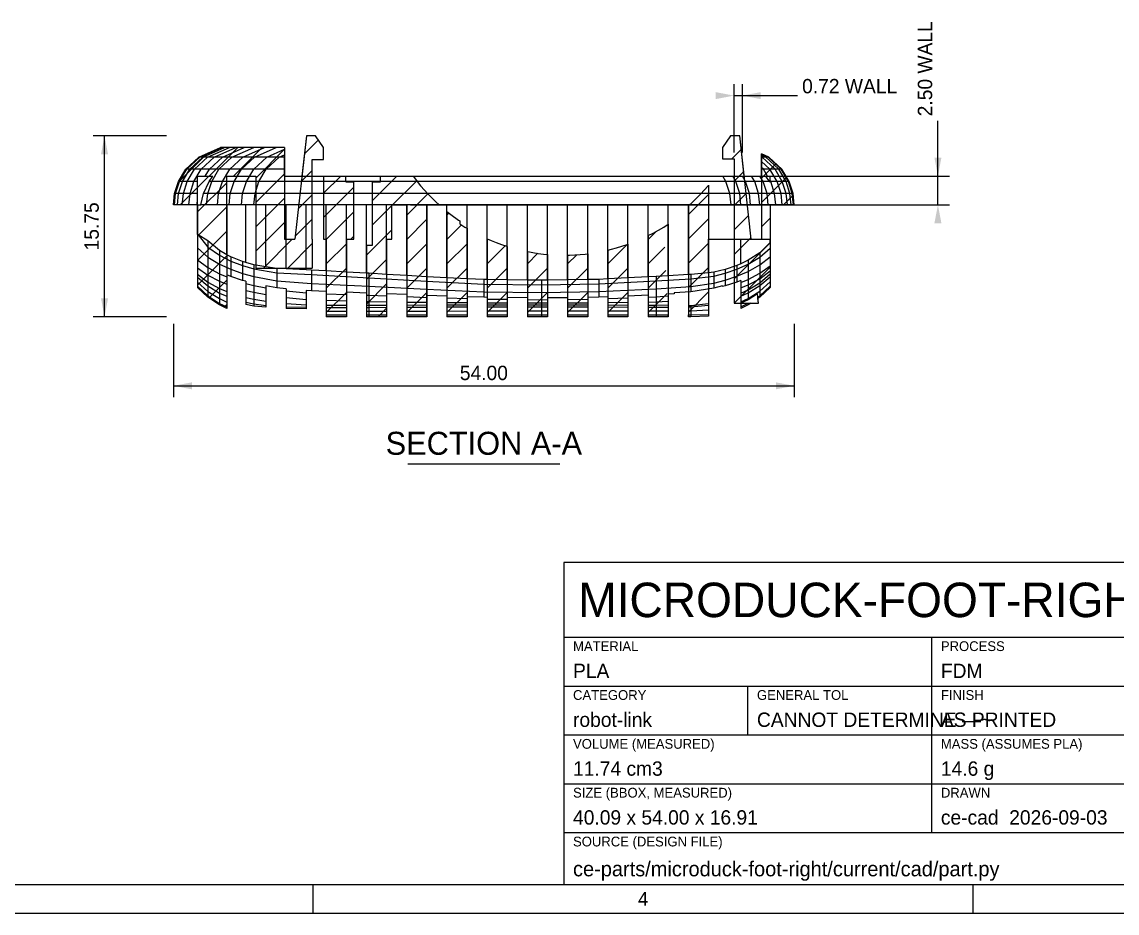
# Model space of a CAD drawing. Header units: millimetres. Extents: x 5 to 601, y 5 to 415.
# Drawn here: x 303.7 to 494.3, y 5 to 160.1 of the extents above; entities that cross this region are included whole.
import ezdxf
from ezdxf.enums import TextEntityAlignment as Align

# ---------------------------------------------------------------- set-up
doc = ezdxf.new("R2010")
doc.units = ezdxf.units.MM
for name, color, linetype in [('DIM', 3, 'CONTINUOUS'), ('FRAME', 7, 'CONTINUOUS'), ('HATCH', 5, 'CONTINUOUS'), ('SECTION', 7, 'CONTINUOUS'), ('TEXT', 3, 'CONTINUOUS'), ('TITLE', 7, 'CONTINUOUS'), ('VISIBLE', 7, 'CONTINUOUS')]:
    doc.layers.add(name, color=color, linetype=linetype)

msp = doc.modelspace()

# ---------------------------------------------------------------- linework, layer by layer
at = {"layer": 'DIM'}
for p, q in [((427.611, 137.380878), (427.611, 149.2495)), ((429.057752, 137.380878), (429.057752, 149.2495)), ((427.611, 147.2495), (429.057752, 147.2495)), ((429.057752, 147.2495), (438.657752, 147.2495)), ((463.085, 133.2495), (463.085, 142.8495)), ((328.885, 140.2495), (316.085, 140.2495)), ((318.085, 108.7505), (318.085, 140.2495)), ((371.335001, 133.2495), (465.085, 133.2495)), ((463.085, 128.2495), (463.085, 133.2495)), ((371.335001, 128.2495), (465.085, 128.2495)), ((328.885, 108.7505), (316.085, 108.7505)), ((330.085, 107.5505), (330.085, 94.7505)), ((438.085, 107.5505), (438.085, 94.7505)), ((330.085, 96.7505), (438.085, 96.7505))]:
    msp.add_line(p, q, dxfattribs=at)
for points in [[(427.611, 147.2495), (424.411, 147.8575), (424.411, 146.6415)], [(429.057752, 147.2495), (432.257752, 146.6415), (432.257752, 147.8575)], [(318.085, 140.2495), (317.477, 137.0495), (318.693, 137.0495)], [(463.085, 133.2495), (463.693, 136.4495), (462.477, 136.4495)], [(463.085, 128.2495), (462.477, 125.0495), (463.693, 125.0495)], [(318.085, 108.7505), (318.693, 111.9505), (317.477, 111.9505)], [(330.085, 96.7505), (333.285, 96.1425), (333.285, 97.3585)], [(438.085, 96.7505), (434.885, 97.3585), (434.885, 96.1425)]]:
    msp.add_solid(points, dxfattribs=at)
at = {"layer": 'FRAME'}
for p, q in [((584, 66), (398, 66)), ((398, 66), (398, 10)), ((10, 10), (584, 10)), ((398, 10), (584, 10))]:
    msp.add_line(p, q, dxfattribs=at)
at = {"layer": 'HATCH'}
for p, q in [((352.857079, 137.108785), (355.2898, 139.541506)), ((426.97079, 140.200419), (427.019872, 140.2495)), ((330.887048, 132.109317), (335.990568, 137.212837)), ((331.269872, 128.2495), (341.269872, 138.2495)), ((340.512512, 133.2495), (345.512512, 138.2495)), ((344.411, 132.905347), (349.411, 137.905347)), ((427.246512, 136.2335), (428.871113, 137.8581)), ((356.124434, 136.1335), (356.211, 136.220066)), ((432.411, 132.912706), (434.900494, 135.4022)), ((344.411, 128.662706), (349.411, 133.662706)), ((352.328538, 132.337603), (354.211, 134.220066)), ((427.611, 132.355347), (429.295954, 134.040301)), ((334.285, 127.021988), (339.285, 132.021988)), ((356.211, 130.261561), (359.198939, 133.2495)), ((364.689, 128.981986), (368.956514, 133.2495)), ((368.199154, 128.2495), (372.395463, 132.445809)), ((432.411, 128.670066), (436.783101, 133.042166)), ((351.799997, 127.566422), (354.211, 129.977425)), ((356.211, 126.01892), (361.489, 131.29692)), ((370.661, 126.468705), (374.343097, 130.150802)), ((419.661, 126.564906), (423.161, 130.064906)), ((427.611, 128.112706), (429.720795, 130.222501)), ((436.233075, 128.2495), (437.91541, 129.931835)), ((334.285, 122.779347), (339.383, 127.877347)), ((344.411, 124.420066), (349.411, 129.420066)), ((364.689, 124.739346), (368.089, 128.139346)), ((356.661, 122.22628), (361.489, 127.05428)), ((377.661, 126.468705), (378.007021, 126.814726)), ((419.661, 122.322265), (423.161, 125.822265)), ((427.611, 123.870066), (430.145636, 126.404701)), ((432.411, 124.427425), (433.885, 125.901425)), ((344.411, 120.177425), (349.411, 125.177425)), ((351.271456, 122.79524), (354.211, 125.734784)), ((363.661, 119.468705), (368.089, 123.896705)), ((370.661, 122.226064), (374.161, 125.726064)), ((374.161, 125.726064), (374.161, 125.726065)), ((377.661, 122.226064), (380.19637, 124.761435)), ((334.285, 118.536706), (339.383, 123.634706)), ((345.725716, 117.2495), (350.725716, 122.2495)), ((360.926861, 122.2495), (361.489, 122.811639)), ((384.661, 122.224026), (384.744742, 122.307768)), ((412.661, 122.223066), (414.047676, 123.609742)), ((427.611, 119.627425), (430.570477, 122.586902)), ((349.968356, 117.2495), (354.211, 121.492144)), ((356.661, 117.983639), (360.161, 121.483639)), ((370.661, 117.983424), (374.161, 121.483424)), ((374.161, 121.483424), (374.161, 121.483424)), ((377.661, 117.983424), (381.161, 121.483424)), ((384.661, 117.981386), (387.81041, 121.130795)), ((405.661, 117.980916), (409.039321, 121.359237)), ((412.661, 117.980425), (415.551477, 120.870901)), ((419.661, 118.079625), (423.161, 121.579625)), ((427.611, 115.384784), (433.885, 121.658784)), ((334.285, 114.294066), (339.383, 119.392066)), ((363.661, 115.226064), (367.161, 118.726064)), ((391.661, 117.978746), (393.491594, 119.80934)), ((398.661, 117.980846), (400.241108, 119.560955)), ((354.210997, 117.2495), (354.211, 117.249503)), ((356.661, 113.740998), (360.161, 117.240998)), ((370.661, 113.740783), (374.161, 117.240783)), ((374.161, 117.240783), (374.161001, 117.240784)), ((377.661, 113.740783), (381.161, 117.240783)), ((384.661, 113.738745), (388.161, 117.238745)), ((391.661, 113.736106), (395.161, 117.236106)), ((395.161, 117.236106), (395.161, 117.236106)), ((398.661, 113.738206), (402.161, 117.238206)), ((405.661, 113.738275), (409.161, 117.238275)), ((412.661, 113.737784), (415.754651, 116.831435)), ((419.661, 113.836984), (423.161, 117.336984)), ((427.611, 111.142144), (433.885, 117.416144)), ((336.271064, 112.037489), (339.383, 115.149425)), ((363.661, 110.983424), (367.161, 114.483424)), ((356.661, 109.498358), (360.161, 112.998358)), ((370.661, 109.498142), (374.161, 112.998142)), ((374.161, 112.998142), (374.161001, 112.998143)), ((377.661, 109.498142), (381.161, 112.998142)), ((384.661, 109.496104), (388.161, 112.996104)), ((391.661, 109.493465), (395.161, 112.993465)), ((395.161, 112.993465), (395.161001, 112.993466)), ((398.661, 109.495565), (402.161, 112.995565)), ((405.661, 109.495635), (409.161, 112.995635)), ((412.661, 109.495144), (415.957825, 112.791969)), ((419.661, 109.594343), (423.161, 113.094343)), ((338.913893, 110.437677), (339.383, 110.906784)), ((431.844997, 111.1335), (431.845, 111.133503)), ((360.160998, 108.755715), (360.161, 108.755717)), ((365.676558, 108.756341), (367.161, 110.240783)), ((374.160998, 108.7555), (374.161, 108.755502)), ((374.161, 108.755502), (374.161001, 108.755503)), ((381.160998, 108.7555), (381.161, 108.755502)), ((388.160998, 108.753462), (388.161, 108.753464)), ((395.160998, 108.750823), (395.161, 108.750824)), ((395.161, 108.750824), (395.161001, 108.750826)), ((402.160998, 108.752923), (402.161, 108.752924)), ((409.160998, 108.752992), (409.161, 108.752994)), ((416.160997, 108.7525), (416.161, 108.752503)), ((423.160998, 108.851701), (423.161, 108.851703))]:
    msp.add_line(p, q, dxfattribs=at)
at = {"layer": 'SECTION'}
for p, q in [((353.205, 140.2495), (351.211, 122.2495)), ((354.785, 140.2495), (353.205, 140.2495)), ((356.211, 138.2495), (354.785, 140.2495)), ((427.005, 140.2495), (425.611, 138.2495)), ((428.605, 140.2495), (427.005, 140.2495)), ((430.608022, 122.2495), (428.605, 140.2495)), ((334.487, 136.5335), (338.285, 138.2495)), ((344.411, 138.2495), (338.285, 138.2495)), ((349.411, 138.2495), (344.411, 138.2495)), ((349.411, 138.2495), (349.411, 133.2495)), ((356.211, 136.1335), (356.211, 138.2495)), ((425.611, 138.2495), (425.611, 136.2335)), ((332.227, 134.4335), (334.487, 136.5335)), ((354.211, 136.1335), (356.211, 136.1335)), ((354.211, 122.2495), (354.211, 136.1335)), ((425.611, 136.2335), (427.611, 136.2335)), ((427.611, 136.2335), (427.611, 111.1335)), ((433.683, 136.5335), (432.410998, 137.108212)), ((432.411, 137.108211), (432.411, 136.9335)), ((432.411, 136.9335), (432.411, 133.2495)), ((435.943, 134.4335), (433.683, 136.5335)), ((330.959, 132.3335), (332.227, 134.4335)), ((437.211, 132.3335), (435.943, 134.4335)), ((330.285, 130.2335), (330.959, 132.3335)), ((339.285, 133.2495), (344.411, 133.2495)), ((339.285, 133.2495), (339.285, 128.2495)), ((344.411, 133.2495), (344.411, 122.2495)), ((349.411, 133.2495), (349.411, 128.2495)), ((356.211, 133.2495), (356.211, 128.2495)), ((356.211, 133.2495), (356.661, 133.2495)), ((356.661, 133.2495), (358.089, 133.2495)), ((358.089, 133.2495), (360.089, 133.2495)), ((360.089, 132.2495), (360.089, 133.2495)), ((360.089, 132.2495), (361.489, 132.2495)), ((361.489, 122.2495), (361.489, 132.2495)), ((364.689, 121.2495), (364.689, 132.2495)), ((364.689, 132.2495), (366.089, 132.2495)), ((366.089, 132.2495), (366.089, 133.2495)), ((366.089, 133.2495), (367.161, 133.2495)), ((367.161, 133.2495), (368.089, 133.2495)), ((368.089, 133.2495), (370.661, 133.2495)), ((370.661, 133.2495), (371.766689, 133.2495)), ((371.766689, 133.2495), (373.081, 131.569565)), ((373.081, 131.569565), (374.397, 130.090209)), ((421.773, 130.090209), (423.089, 131.569565)), ((423.089, 131.569565), (423.161, 131.661595)), ((423.161, 131.661595), (423.161, 128.2495)), ((432.411, 133.2495), (432.411, 128.2495)), ((437.885, 130.2335), (437.211, 132.3335)), ((330.085, 128.2495), (330.285, 130.2335)), ((374.397, 130.090209), (375.713, 128.775612)), ((420.457, 128.775612), (421.773, 130.090209)), ((438.085, 128.2495), (437.885, 130.2335)), ((334.285, 128.2495), (330.085, 128.2495)), ((334.285, 128.2495), (334.285, 113.8382)), ((339.285, 128.2495), (339.383, 128.2495)), ((339.383, 128.2495), (339.383, 110.216493)), ((349.411, 128.2495), (349.411, 122.2495)), ((356.211, 128.2495), (356.211, 122.2495)), ((368.089, 128.2495), (370.661, 128.2495)), ((368.089, 122.2495), (368.089, 128.2495)), ((370.661, 128.2495), (370.661, 108.755842)), ((374.161, 128.2495), (374.161, 108.7555)), ((374.161, 128.2495), (376.301766, 128.2495)), ((375.713, 128.775612), (376.301766, 128.2495)), ((419.661, 128.064319), (420.457, 128.775612)), ((419.661, 128.064319), (419.661, 108.7525)), ((423.161, 128.2495), (423.161, 122.2495)), ((432.411, 128.2495), (432.411, 122.2495)), ((438.085, 128.2495), (433.885, 128.2495)), ((433.885, 128.2495), (433.885, 122.2495)), ((377.661, 127.092432), (378.345, 126.543476)), ((377.661, 127.092432), (377.661, 108.7555)), ((378.345, 126.543476), (379.661, 125.592961)), ((379.661, 125.592961), (379.885, 125.447308)), ((379.885, 125.447308), (379.885, 124.960059)), ((379.885, 124.960059), (380.795, 124.379567)), ((380.795, 124.379567), (381.161, 124.16244)), ((381.161, 124.16244), (381.161, 108.7555)), ((414.465, 123.839715), (415.375, 124.379567)), ((415.375, 124.379567), (416.161, 124.880959)), ((416.161, 124.880959), (416.161, 108.7525)), ((344.411, 122.2495), (344.411, 117.2495)), ((349.411, 122.2495), (351.211, 122.2495)), ((354.211, 122.2495), (354.211, 117.2495)), ((356.211, 122.2495), (356.661, 122.2495)), ((356.661, 122.2495), (356.661, 108.755015)), ((360.161, 122.2495), (361.489, 122.2495)), ((360.161, 122.2495), (360.161, 108.755715)), ((367.161, 122.2495), (368.089, 122.2495)), ((367.161, 122.2495), (367.161, 108.756192)), ((384.661, 122.344305), (385.345, 122.045877)), ((384.661, 122.344305), (384.661, 108.755212)), ((385.345, 122.045877), (386.255, 121.680827)), ((412.661, 122.881383), (413.555, 123.338244)), ((412.661, 122.881383), (412.661, 108.752642)), ((413.555, 123.338244), (414.465, 123.839715)), ((423.161, 122.2495), (423.161, 108.851701)), ((430.608022, 122.2495), (432.411, 122.2495)), ((433.885, 122.2495), (433.885, 113.8417)), ((363.661, 121.2495), (363.661, 108.756415)), ((363.661, 121.2495), (364.689, 121.2495)), ((386.255, 121.680827), (387.165, 121.346633)), ((387.165, 121.346633), (388.075, 121.042311)), ((388.075, 121.042311), (388.161, 121.016293)), ((388.161, 121.016293), (388.161, 108.753462)), ((391.661, 120.119554), (391.661, 108.751712)), ((391.661, 120.119554), (391.715, 120.108138)), ((391.715, 120.108138), (392.625, 119.942325)), ((405.661, 120.371898), (406.275, 120.519956)), ((405.661, 120.371898), (405.661, 108.753342)), ((406.275, 120.519956), (407.185, 120.767002)), ((407.185, 120.767002), (408.095, 121.042311)), ((408.095, 121.042311), (409.005, 121.346633)), ((409.005, 121.346633), (409.161, 121.403923)), ((409.161, 121.403923), (409.161, 108.752992)), ((392.625, 119.942325), (393.535, 119.802679)), ((393.535, 119.802679), (394.445, 119.688866)), ((394.445, 119.688866), (395.161, 119.61943)), ((395.161, 119.61943), (395.161, 108.750823)), ((398.661, 119.495443), (398.995, 119.500049)), ((398.661, 119.495443), (398.661, 108.751873)), ((398.995, 119.500049), (399.905, 119.537726)), ((399.905, 119.537726), (400.815, 119.600617)), ((400.815, 119.600617), (401.725, 119.688866)), ((401.725, 119.688866), (402.161, 119.743396)), ((402.161, 119.743396), (402.161, 108.752923)), ((344.411, 117.2495), (349.411, 117.2495)), ((349.411, 117.2495), (354.211, 117.2495)), ((336.085, 112.1615), (334.284999, 113.838201)), ((433.885001, 113.841701), (432.085, 112.1605)), ((338.085, 110.8285), (336.085, 112.1615)), ((339.383001, 110.216492), (338.085, 110.8285)), ((427.611, 111.1335), (428.787, 111.1335)), ((430.085, 110.8245), (428.786999, 110.210545)), ((428.787, 111.1335), (428.787, 110.210546)), ((430.547575, 111.1335), (430.085, 110.8245)), ((430.547575, 111.1335), (431.845, 111.1335)), ((432.085, 112.1605), (431.75523, 111.940213)), ((431.845, 111.1335), (431.75523, 111.940213)), ((360.161001, 108.755715), (356.660999, 108.755015)), ((364.085, 108.7565), (363.660998, 108.756415)), ((367.161001, 108.756192), (364.085, 108.7565)), ((374.085, 108.7555), (370.660998, 108.755842)), ((374.161001, 108.7555), (374.085, 108.7555)), ((381.161001, 108.7555), (377.660999, 108.7555)), ((388.161001, 108.753462), (384.660998, 108.755212)), ((394.085, 108.7505), (391.660992, 108.751712)), ((395.161001, 108.750823), (394.085, 108.7505)), ((402.161001, 108.752923), (398.660997, 108.751873)), ((409.161001, 108.752992), (405.660999, 108.753342)), ((414.085, 108.7525), (412.660998, 108.752642)), ((416.161, 108.7525), (414.085, 108.7525)), ((420.085, 108.7525), (419.661, 108.7525)), ((423.161001, 108.851701), (420.085, 108.7525))]:
    msp.add_line(p, q, dxfattribs=at)
at = {"layer": 'TEXT'}
msp.add_line((370.885, 83.1505), (397.285, 83.1505), dxfattribs=at)
at = {"layer": 'TITLE'}
for p, q in [((398, 53), (584, 53)), ((462, 19), (462, 53)), ((398, 44.5), (584, 44.5)), ((430, 36), (430, 44.5)), ((398, 36), (584, 36)), ((398, 27.5), (584, 27.5)), ((398, 19), (584, 19)), ((354.4, 5), (354.4, 10)), ((469.2, 5), (469.2, 10)), ((5, 5), (589, 5))]:
    msp.add_line(p, q, dxfattribs=at)
at = {"layer": 'VISIBLE'}
for p, q in [((353.205, 140.2495), (352.429556, 133.2495)), ((429.383953, 133.2495), (428.605, 140.2495)), ((334.659363, 136.5335), (338.457363, 138.2495)), ((335.172209, 136.5335), (338.970209, 138.2495)), ((336.012909, 136.5335), (339.810909, 138.2495)), ((337.160762, 136.5335), (340.958762, 138.2495)), ((338.457363, 138.2495), (338.285, 138.2495)), ((338.970209, 138.2495), (338.457363, 138.2495)), ((338.587505, 136.5335), (342.385505, 138.2495)), ((339.810909, 138.2495), (338.970209, 138.2495)), ((340.958762, 138.2495), (339.810909, 138.2495)), ((340.258006, 136.5335), (344.056006, 138.2495)), ((342.385505, 138.2495), (340.958762, 138.2495)), ((342.131133, 136.5335), (345.929133, 138.2495)), ((344.056006, 138.2495), (342.385505, 138.2495)), ((345.929133, 138.2495), (344.056006, 138.2495)), ((344.160762, 136.5335), (347.958762, 138.2495)), ((347.958762, 138.2495), (345.929133, 138.2495)), ((346.296917, 136.5335), (349.411, 137.940495)), ((349.411, 138.2495), (347.958762, 138.2495)), ((349.411, 138.2495), (349.411, 137.940495)), ((349.411, 137.940495), (349.411, 136.950979)), ((332.399363, 134.4335), (334.659363, 136.5335)), ((332.912209, 134.4335), (335.172209, 136.5335)), ((333.752909, 134.4335), (336.012909, 136.5335)), ((334.659363, 136.5335), (334.487, 136.5335)), ((335.172209, 136.5335), (334.659363, 136.5335)), ((334.900762, 134.4335), (337.160762, 136.5335)), ((336.012909, 136.5335), (335.172209, 136.5335)), ((337.160762, 136.5335), (336.012909, 136.5335)), ((336.327505, 134.4335), (338.587505, 136.5335)), ((338.587505, 136.5335), (337.160762, 136.5335)), ((337.998006, 134.4335), (340.258006, 136.5335)), ((340.258006, 136.5335), (338.587505, 136.5335)), ((339.871133, 134.4335), (342.131133, 136.5335)), ((342.131133, 136.5335), (340.258006, 136.5335)), ((341.900762, 134.4335), (344.160762, 136.5335)), ((344.160762, 136.5335), (342.131133, 136.5335)), ((344.036917, 134.4335), (346.296917, 136.5335)), ((346.296917, 136.5335), (344.160762, 136.5335)), ((346.227, 134.4335), (348.487, 136.5335)), ((348.487, 136.5335), (346.296917, 136.5335)), ((348.487, 136.5335), (349.411, 136.950979)), ((349.411, 136.5335), (348.487, 136.5335)), ((349.411, 136.5335), (349.411, 136.950979)), ((349.411, 134.4335), (349.411, 136.5335)), ((354.211, 133.2495), (354.211, 136.1335)), ((427.611, 136.2335), (427.611, 133.2495)), ((432.411, 137.047022), (432.411, 137.108211)), ((432.411, 136.864963), (432.411, 137.047022)), ((433.547572, 136.5335), (432.411, 137.047022)), ((432.411, 136.566515), (432.411, 136.864963)), ((433.144622, 136.5335), (432.411, 136.864963)), ((432.411, 136.5335), (432.411, 136.566515)), ((432.484072, 136.5335), (432.411, 136.566515)), ((432.411, 135.763364), (432.411, 136.5335)), ((432.484072, 136.5335), (432.411, 136.5335)), ((432.411, 134.721715), (432.411, 135.763364)), ((433.842187, 134.4335), (432.411, 135.763364)), ((433.144622, 136.5335), (432.484072, 136.5335)), ((434.744072, 134.4335), (432.484072, 136.5335)), ((433.547572, 136.5335), (433.144622, 136.5335)), ((435.404622, 134.4335), (433.144622, 136.5335)), ((433.683, 136.5335), (433.547572, 136.5335)), ((435.807572, 134.4335), (433.547572, 136.5335)), ((331.131363, 132.3335), (332.399363, 134.4335)), ((331.644209, 132.3335), (332.912209, 134.4335)), ((332.399363, 134.4335), (332.227, 134.4335)), ((332.912209, 134.4335), (332.399363, 134.4335)), ((332.484909, 132.3335), (333.752909, 134.4335)), ((333.752909, 134.4335), (332.912209, 134.4335)), ((333.632762, 132.3335), (334.900762, 134.4335)), ((334.900762, 134.4335), (333.752909, 134.4335)), ((336.327505, 134.4335), (334.900762, 134.4335)), ((335.612595, 133.2495), (336.327505, 134.4335)), ((337.998006, 134.4335), (336.327505, 134.4335)), ((336.730006, 132.3335), (337.998006, 134.4335)), ((339.871133, 134.4335), (337.998006, 134.4335)), ((338.603133, 132.3335), (339.871133, 134.4335)), ((341.900762, 134.4335), (339.871133, 134.4335)), ((340.632762, 132.3335), (341.900762, 134.4335)), ((344.036917, 134.4335), (341.900762, 134.4335)), ((342.768917, 132.3335), (344.036917, 134.4335)), ((346.227, 134.4335), (344.036917, 134.4335)), ((344.959, 132.3335), (346.227, 134.4335)), ((349.411, 134.4335), (346.227, 134.4335)), ((349.411, 133.2495), (349.411, 134.4335)), ((432.411, 134.4335), (432.411, 134.721715)), ((432.721175, 134.4335), (432.411, 134.721715)), ((432.411, 133.2495), (432.411, 134.4335)), ((432.721175, 134.4335), (432.411, 134.4335)), ((433.842187, 134.4335), (432.721175, 134.4335)), ((433.436085, 133.2495), (432.721175, 134.4335)), ((434.744072, 134.4335), (433.842187, 134.4335)), ((435.110187, 132.3335), (433.842187, 134.4335)), ((436.012072, 132.3335), (434.744072, 134.4335)), ((435.404622, 134.4335), (434.744072, 134.4335)), ((436.672622, 132.3335), (435.404622, 134.4335)), ((435.807572, 134.4335), (435.404622, 134.4335)), ((435.943, 134.4335), (435.807572, 134.4335)), ((437.075572, 132.3335), (435.807572, 134.4335)), ((330.457363, 130.2335), (331.131363, 132.3335)), ((331.131363, 132.3335), (330.959, 132.3335)), ((330.970209, 130.2335), (331.644209, 132.3335)), ((331.644209, 132.3335), (331.131363, 132.3335)), ((332.484909, 132.3335), (331.644209, 132.3335)), ((331.810909, 130.2335), (332.484909, 132.3335)), ((333.632762, 132.3335), (332.484909, 132.3335)), ((332.958762, 130.2335), (333.632762, 132.3335)), ((334.285, 132.3335), (333.632762, 132.3335)), ((334.285, 133.2495), (336.943052, 133.2495)), ((334.285, 128.2495), (334.285, 133.2495)), ((335.315751, 130.2335), (336.268413, 132.3335)), ((336.056006, 130.2335), (336.730006, 132.3335)), ((336.268413, 132.3335), (336.943052, 133.2495)), ((336.730006, 132.3335), (336.268413, 132.3335)), ((338.603133, 132.3335), (336.730006, 132.3335)), ((337.929133, 130.2335), (338.603133, 132.3335)), ((340.632762, 132.3335), (338.603133, 132.3335)), ((339.958762, 130.2335), (340.632762, 132.3335)), ((342.768917, 132.3335), (340.632762, 132.3335)), ((342.094917, 130.2335), (342.768917, 132.3335)), ((344.959, 132.3335), (342.768917, 132.3335)), ((344.285, 130.2335), (344.959, 132.3335)), ((426.211, 132.3335), (344.959, 132.3335)), ((349.411, 133.2495), (425.65791, 133.2495)), ((426.211, 132.3335), (425.65791, 133.2495)), ((425.65791, 133.2495), (427.37869, 133.2495)), ((426.885, 130.2335), (426.211, 132.3335)), ((427.931779, 132.3335), (426.211, 132.3335)), ((427.37869, 133.2495), (429.057097, 133.2495)), ((427.931779, 132.3335), (427.37869, 133.2495)), ((428.605779, 130.2335), (427.931779, 132.3335)), ((429.610187, 132.3335), (427.931779, 132.3335)), ((429.057097, 133.2495), (430.651806, 133.2495)), ((429.610187, 132.3335), (429.057097, 133.2495)), ((430.284187, 130.2335), (429.610187, 132.3335)), ((431.204895, 132.3335), (429.610187, 132.3335)), ((430.651806, 133.2495), (432.123548, 133.2495)), ((431.204895, 132.3335), (430.651806, 133.2495)), ((431.878895, 130.2335), (431.204895, 132.3335)), ((432.676638, 132.3335), (431.204895, 132.3335)), ((432.123548, 133.2495), (432.411, 133.2495)), ((432.676638, 132.3335), (432.123548, 133.2495)), ((433.809068, 132.3335), (432.676638, 132.3335)), ((433.350638, 130.2335), (432.676638, 132.3335)), ((433.809068, 132.3335), (433.134429, 133.2495)), ((433.134429, 133.2495), (433.885, 133.2495)), ((433.809068, 132.3335), (433.885, 132.16612)), ((433.885, 132.16612), (433.885, 133.2495)), ((433.989175, 132.3335), (433.885, 132.506029)), ((433.989175, 132.3335), (433.885, 132.3335)), ((434.663175, 130.2335), (433.989175, 132.3335)), ((435.110187, 132.3335), (433.989175, 132.3335)), ((435.784187, 130.2335), (435.110187, 132.3335)), ((436.012072, 132.3335), (435.110187, 132.3335)), ((436.686072, 130.2335), (436.012072, 132.3335)), ((436.672622, 132.3335), (436.012072, 132.3335)), ((437.346622, 130.2335), (436.672622, 132.3335)), ((437.075572, 132.3335), (436.672622, 132.3335)), ((437.749572, 130.2335), (437.075572, 132.3335)), ((437.211, 132.3335), (437.075572, 132.3335)), ((330.257363, 128.2495), (330.457363, 130.2335)), ((330.457363, 130.2335), (330.285, 130.2335)), ((330.970209, 130.2335), (330.457363, 130.2335)), ((330.770209, 128.2495), (330.970209, 130.2335)), ((331.810909, 130.2335), (330.970209, 130.2335)), ((331.610909, 128.2495), (331.810909, 130.2335)), ((332.958762, 130.2335), (331.810909, 130.2335)), ((332.758762, 128.2495), (332.958762, 130.2335)), ((334.285, 130.2335), (332.958762, 130.2335)), ((334.851139, 128.2495), (335.315751, 130.2335)), ((336.056006, 130.2335), (335.315751, 130.2335)), ((335.856006, 128.2495), (336.056006, 130.2335)), ((337.929133, 130.2335), (336.056006, 130.2335)), ((337.729133, 128.2495), (337.929133, 130.2335)), ((339.958762, 130.2335), (337.929133, 130.2335)), ((339.758762, 128.2495), (339.958762, 130.2335)), ((342.094917, 130.2335), (339.958762, 130.2335)), ((341.894917, 128.2495), (342.094917, 130.2335)), ((344.285, 130.2335), (342.094917, 130.2335)), ((344.085, 128.2495), (344.285, 130.2335)), ((426.885, 130.2335), (344.285, 130.2335)), ((427.085, 128.2495), (426.885, 130.2335)), ((428.605779, 130.2335), (426.885, 130.2335)), ((428.805779, 128.2495), (428.605779, 130.2335)), ((430.284187, 130.2335), (428.605779, 130.2335)), ((430.484187, 128.2495), (430.284187, 130.2335)), ((431.878895, 130.2335), (430.284187, 130.2335)), ((432.078895, 128.2495), (431.878895, 130.2335)), ((433.350638, 130.2335), (431.878895, 130.2335)), ((433.550638, 128.2495), (433.350638, 130.2335)), ((434.663175, 130.2335), (433.350638, 130.2335)), ((434.863175, 128.2495), (434.663175, 130.2335)), ((435.784187, 130.2335), (434.663175, 130.2335)), ((435.984187, 128.2495), (435.784187, 130.2335)), ((436.686072, 130.2335), (435.784187, 130.2335)), ((436.886072, 128.2495), (436.686072, 130.2335)), ((437.346622, 130.2335), (436.686072, 130.2335)), ((437.546622, 128.2495), (437.346622, 130.2335)), ((437.749572, 130.2335), (437.346622, 130.2335)), ((437.949572, 128.2495), (437.749572, 130.2335)), ((437.885, 130.2335), (437.749572, 130.2335)), ((330.257363, 128.2495), (330.085, 128.2495)), ((330.770209, 128.2495), (330.257363, 128.2495)), ((331.610909, 128.2495), (330.770209, 128.2495)), ((332.758762, 128.2495), (331.610909, 128.2495)), ((334.185505, 128.2495), (332.758762, 128.2495)), ((334.185505, 128.2495), (334.285, 129.23649)), ((334.285, 128.2495), (334.185505, 128.2495)), ((334.285, 128.2495), (334.851139, 128.2495)), ((334.285, 123.0716), (334.285, 128.2495)), ((335.856006, 128.2495), (334.851139, 128.2495)), ((337.729133, 128.2495), (335.856006, 128.2495)), ((339.758762, 128.2495), (337.729133, 128.2495)), ((339.383, 119.570302), (339.383, 128.2495)), ((341.894917, 128.2495), (339.758762, 128.2495)), ((344.085, 128.2495), (341.894917, 128.2495)), ((342.661, 118.219444), (342.661, 128.2495)), ((427.085, 128.2495), (344.085, 128.2495)), ((346.161, 117.468821), (346.161, 128.2495)), ((349.661, 117.085115), (349.661, 128.2495)), ((353.161, 116.917698), (353.161, 128.2495)), ((356.661, 116.73285), (356.661, 128.2495)), ((360.161, 116.54175), (360.161, 128.2495)), ((363.661, 116.35065), (363.661, 128.2495)), ((367.161, 116.140787), (367.161, 128.2495)), ((370.661, 115.928337), (370.661, 128.2495)), ((374.161, 115.716784), (374.161, 128.2495)), ((377.661, 115.545634), (377.661, 128.2495)), ((381.161, 115.374484), (381.161, 128.2495)), ((384.661, 115.225394), (384.661, 128.2495)), ((388.161, 115.188294), (388.161, 128.2495)), ((391.661, 115.151194), (391.661, 128.2495)), ((395.161, 115.140349), (395.161, 128.2495)), ((398.661, 115.188649), (398.661, 128.2495)), ((402.161, 115.236949), (402.161, 128.2495)), ((405.661, 115.3423), (405.661, 128.2495)), ((409.161, 115.5173), (409.161, 128.2495)), ((412.661, 115.6923), (412.661, 128.2495)), ((416.161, 115.89325), (416.161, 128.2495)), ((419.661, 116.112), (419.661, 128.2495)), ((428.805779, 128.2495), (427.085, 128.2495)), ((430.484187, 128.2495), (428.805779, 128.2495)), ((432.078895, 128.2495), (430.484187, 128.2495)), ((433.550638, 128.2495), (432.078895, 128.2495)), ((434.863175, 128.2495), (433.550638, 128.2495)), ((435.984187, 128.2495), (434.863175, 128.2495)), ((436.886072, 128.2495), (435.984187, 128.2495)), ((437.546622, 128.2495), (436.886072, 128.2495)), ((437.949572, 128.2495), (437.546622, 128.2495)), ((438.085, 128.2495), (437.949572, 128.2495)), ((334.363275, 123.0235), (334.285, 123.0716)), ((334.285, 123.0716), (334.285, 121.00776)), ((336.085, 121.9655), (334.363275, 123.0235)), ((334.363275, 123.0235), (336.085, 120.9075)), ((338.085, 120.2855), (336.085, 121.9655)), ((336.085, 121.9655), (336.085, 120.9075)), ((423.161, 116.439179), (423.161, 122.2495)), ((423.161, 122.2495), (428.787, 122.2495)), ((428.787, 122.2495), (432.411, 122.2495)), ((428.787, 118.002824), (428.787, 122.2495)), ((432.411, 122.2495), (433.885, 122.2495)), ((433.885, 121.7119), (433.885, 122.2495)), ((334.285, 121.00776), (334.285, 120.7731)), ((334.285, 120.7731), (336.085, 119.1675)), ((334.285, 120.7731), (334.285, 119.172147)), ((336.085, 120.9075), (338.085, 119.4695)), ((336.085, 120.9075), (336.085, 119.1675)), ((339.383, 119.570302), (338.085, 120.2855)), ((338.085, 120.2855), (338.085, 119.4695)), ((433.885, 121.7119), (432.085, 119.8975)), ((432.085, 119.1415), (433.885, 120.7237)), ((433.885, 121.7119), (433.885, 120.7237)), ((433.885, 120.7237), (433.885, 119.32978)), ((334.285, 119.172147), (334.285, 118.6849)), ((334.285, 118.6849), (336.085, 117.3295)), ((334.285, 118.6849), (334.285, 117.2875)), ((336.085, 119.1675), (338.085, 117.9495)), ((336.085, 119.1675), (336.085, 117.3295)), ((338.085, 119.4695), (340.085, 118.4475)), ((338.085, 119.4695), (338.085, 117.9495)), ((340.085, 119.1835), (339.383, 119.570302)), ((342.085, 118.3885), (340.085, 119.1835)), ((340.085, 119.1835), (340.085, 118.4475)), ((340.085, 118.4475), (342.085, 117.6815)), ((340.085, 118.4475), (340.085, 117.0335)), ((342.661, 118.219444), (342.085, 118.3885)), ((342.085, 118.3885), (342.085, 117.6815)), ((344.085, 117.8015), (342.661, 118.219444)), ((430.085, 118.6025), (428.787, 118.002824)), ((432.085, 119.8975), (430.085, 118.6025)), ((430.085, 117.9235), (432.085, 119.1415)), ((430.085, 118.6025), (430.085, 117.9235)), ((432.085, 119.8975), (432.085, 119.1415)), ((432.085, 117.7835), (433.885, 119.1749)), ((432.085, 119.1415), (432.085, 117.7835)), ((433.885, 119.32978), (433.885, 119.1749)), ((433.885, 119.1749), (433.885, 118.011867)), ((334.285, 117.2875), (334.285, 116.1657)), ((334.285, 117.2875), (336.085, 115.9915)), ((336.085, 117.3295), (338.085, 116.2415)), ((336.085, 117.3295), (336.085, 115.9915)), ((338.085, 117.9495), (340.085, 117.0335)), ((338.085, 117.9495), (338.085, 116.2415)), ((338.085, 116.2415), (339.383, 115.692446)), ((338.085, 116.2415), (338.085, 114.9475)), ((340.085, 117.0335), (342.085, 116.3215)), ((340.085, 117.0335), (340.085, 115.7777)), ((342.085, 117.6815), (344.085, 117.1055)), ((342.085, 117.6815), (342.085, 116.3215)), ((342.085, 116.3215), (344.085, 115.7655)), ((342.085, 116.3215), (342.085, 115.0979)), ((346.161, 117.468821), (344.085, 117.8015)), ((344.085, 117.8015), (344.085, 117.1055)), ((344.085, 117.1055), (348.085, 116.4015)), ((344.085, 117.1055), (344.085, 115.7655)), ((348.085, 117.1605), (346.161, 117.468821)), ((349.661, 117.085115), (348.085, 117.1605)), ((348.085, 117.1605), (348.085, 116.4015)), ((348.085, 116.4015), (354.085, 116.1015)), ((348.085, 116.4015), (348.085, 114.9955)), ((353.161, 116.917698), (349.661, 117.085115)), ((354.085, 116.8735), (353.161, 116.917698)), ((356.661, 116.73285), (354.085, 116.8735)), ((354.085, 116.8735), (354.085, 116.1015)), ((360.161, 116.54175), (356.661, 116.73285)), ((363.661, 116.35065), (360.161, 116.54175)), ((364.085, 116.3275), (363.661, 116.35065)), ((367.161, 116.140787), (364.085, 116.3275)), ((364.085, 116.3275), (364.085, 115.5635)), ((423.161, 116.439179), (420.085, 116.1385)), ((424.085, 116.5295), (423.161, 116.439179)), ((426.085, 116.9965), (424.085, 116.5295)), ((424.085, 116.5295), (424.085, 115.8595)), ((424.085, 115.8595), (426.085, 116.3535)), ((428.085, 117.6785), (426.085, 116.9965)), ((426.085, 116.3535), (428.085, 117.0335)), ((426.085, 116.9965), (426.085, 116.3535)), ((426.085, 116.3535), (426.085, 115.1555)), ((428.787, 118.002824), (428.085, 117.6785)), ((428.085, 117.0335), (430.085, 117.9235)), ((428.085, 117.6785), (428.085, 117.0335)), ((428.085, 117.0335), (428.085, 115.8195)), ((428.085, 115.8195), (430.085, 116.6675)), ((430.085, 117.9235), (430.085, 116.6675)), ((430.085, 116.6675), (432.085, 117.7835)), ((430.085, 116.6675), (430.085, 115.2815)), ((430.085, 115.2815), (432.085, 116.3475)), ((432.085, 117.7835), (432.085, 116.3475)), ((432.085, 116.3475), (433.885, 117.6579)), ((432.085, 115.3795), (433.885, 116.7637)), ((432.085, 116.3475), (432.085, 115.3795)), ((433.885, 118.011867), (433.885, 117.6579)), ((433.885, 117.6579), (433.885, 116.7637)), ((433.885, 116.7637), (433.885, 116.2257)), ((334.285, 116.1657), (334.285, 115.6775)), ((334.285, 116.1657), (336.085, 114.7635)), ((334.285, 115.6775), (334.285, 114.7891)), ((334.285, 115.6775), (336.085, 114.1295)), ((334.285, 114.7891), (334.285, 114.0923)), ((334.285, 114.7891), (336.085, 113.1835)), ((336.085, 115.9915), (338.085, 114.9475)), ((336.085, 115.9915), (336.085, 114.7635)), ((336.085, 114.7635), (336.085, 114.1295)), ((336.085, 114.7635), (338.085, 113.6735)), ((338.085, 114.9475), (339.383, 114.42181)), ((338.085, 114.9475), (338.085, 113.6735)), ((339.383, 116.080379), (339.383, 115.692446)), ((340.085, 115.7777), (339.383, 116.080379)), ((339.383, 115.692446), (339.383, 114.42181)), ((339.383, 114.42181), (339.383, 113.16079)), ((342.085, 115.0979), (340.085, 115.7777)), ((342.661, 114.943071), (342.085, 115.0979)), ((342.661, 114.943071), (342.661, 114.572284)), ((342.661, 114.572284), (344.085, 114.1935)), ((342.661, 114.572284), (342.661, 113.367532)), ((344.085, 115.7655), (348.085, 114.9955)), ((344.085, 115.7655), (344.085, 114.1935)), ((348.085, 114.9955), (354.085, 114.5815)), ((348.085, 114.9955), (348.085, 113.7949)), ((354.085, 116.1015), (364.085, 115.5635)), ((354.085, 116.1015), (354.085, 114.5815)), ((354.085, 114.5815), (364.085, 114.0915)), ((354.085, 114.5815), (354.085, 113.258233)), ((364.085, 115.5635), (374.085, 114.9655)), ((364.085, 115.5635), (364.085, 114.0915)), ((370.661, 115.928337), (367.161, 116.140787)), ((374.085, 115.7205), (370.661, 115.928337)), ((374.161, 115.716784), (374.085, 115.7205)), ((374.085, 115.7205), (374.085, 114.9655)), ((374.085, 114.9655), (384.085, 114.4695)), ((374.085, 114.9655), (374.085, 113.5775)), ((377.661, 115.545634), (374.161, 115.716784)), ((381.161, 115.374484), (377.661, 115.545634)), ((384.085, 115.2315), (381.161, 115.374484)), ((384.661, 115.225394), (384.085, 115.2315)), ((384.085, 115.2315), (384.085, 114.4695)), ((384.085, 114.4695), (394.085, 114.3515)), ((384.085, 114.4695), (384.085, 113.1355)), ((388.161, 115.188294), (384.661, 115.225394)), ((391.661, 115.151194), (388.161, 115.188294)), ((394.085, 115.1255), (391.661, 115.151194)), ((395.161, 115.140349), (394.085, 115.1255)), ((394.085, 115.1255), (394.085, 114.3515)), ((394.085, 114.3515), (404.085, 114.4975)), ((394.085, 114.3515), (394.085, 112.9895)), ((398.661, 115.188649), (395.161, 115.140349)), ((402.161, 115.236949), (398.661, 115.188649)), ((404.085, 115.2635), (402.161, 115.236949)), ((405.661, 115.3423), (404.085, 115.2635)), ((404.085, 115.2635), (404.085, 114.4975)), ((404.085, 114.4975), (414.085, 115.0175)), ((404.085, 114.4975), (404.085, 113.1395)), ((409.161, 115.5173), (405.661, 115.3423)), ((412.661, 115.6923), (409.161, 115.5173)), ((414.085, 115.7635), (412.661, 115.6923)), ((416.161, 115.89325), (414.085, 115.7635)), ((414.085, 115.7635), (414.085, 115.0175)), ((414.085, 115.0175), (420.085, 115.3875)), ((414.085, 115.0175), (414.085, 113.6475)), ((419.661, 116.112), (416.161, 115.89325)), ((420.085, 116.1385), (419.661, 116.112)), ((420.085, 116.1385), (420.085, 115.3875)), ((420.085, 115.3875), (424.085, 115.8595)), ((420.085, 115.3875), (420.085, 114.0075)), ((420.085, 114.0075), (424.085, 114.6395)), ((424.085, 115.8595), (424.085, 114.6395)), ((424.085, 114.6395), (426.085, 115.1555)), ((424.085, 114.6395), (424.085, 113.7715)), ((426.085, 115.1555), (428.085, 115.8195)), ((426.085, 115.1555), (426.085, 114.154233)), ((428.085, 114.7845), (426.085, 114.154233)), ((427.611, 114.635127), (427.611, 111.1335)), ((428.085, 115.8195), (428.085, 114.7845)), ((428.787, 115.07246), (428.085, 114.7845)), ((428.787, 114.754512), (430.085, 115.2815)), ((428.787, 115.07246), (428.787, 114.754512)), ((428.787, 114.754512), (428.787, 113.77381)), ((430.085, 114.2995), (432.085, 115.3795)), ((430.085, 115.2815), (430.085, 114.2995)), ((430.085, 113.4695), (432.085, 114.6975)), ((432.085, 114.6975), (433.885, 116.2257)), ((432.085, 114.1915), (433.885, 115.7413)), ((432.085, 115.3795), (432.085, 114.6975)), ((432.085, 113.2035), (433.885, 114.8343)), ((432.085, 114.6975), (432.085, 114.1915)), ((433.885, 116.2257), (433.885, 115.7413)), ((433.885, 115.7413), (433.885, 114.8343)), ((433.885, 114.8343), (433.885, 114.1059)), ((334.285, 114.0923), (334.285, 113.8382)), ((334.285, 114.0923), (336.085, 112.4255)), ((336.085, 114.1295), (336.085, 113.1835)), ((336.085, 114.1295), (338.085, 112.8975)), ((336.085, 113.1835), (336.085, 112.4255)), ((336.085, 113.1835), (338.085, 111.9255)), ((336.085, 112.4255), (336.085, 112.1615)), ((336.085, 112.4255), (338.085, 111.1035)), ((338.085, 113.6735), (339.383, 113.16079)), ((338.085, 113.6735), (338.085, 112.8975)), ((338.085, 112.8975), (339.383, 112.330274)), ((338.085, 112.8975), (338.085, 111.9255)), ((339.383, 113.16079), (339.383, 112.330274)), ((342.661, 113.367532), (342.661, 112.147292)), ((342.661, 113.367532), (344.085, 113.0215)), ((344.085, 114.1935), (346.161, 113.796984)), ((344.085, 114.1935), (344.085, 113.0215)), ((344.085, 113.0215), (346.161, 112.645744)), ((344.085, 113.0215), (344.085, 111.8155)), ((346.161, 114.163057), (346.161, 113.796984)), ((348.085, 113.7949), (346.161, 114.163057)), ((346.161, 113.796984), (346.161, 112.645744)), ((346.161, 112.645744), (346.161, 111.497872)), ((349.661, 113.653936), (348.085, 113.7949)), ((349.661, 113.653936), (349.661, 113.278729)), ((349.661, 113.278729), (353.161, 112.943896)), ((349.661, 113.278729), (349.661, 112.139375)), ((353.161, 113.34088), (353.161, 112.943896)), ((354.085, 113.258233), (353.161, 113.34088)), ((353.161, 112.943896), (353.161, 111.788208)), ((356.661, 113.158473), (354.085, 113.258233)), ((356.661, 113.158473), (356.661, 112.763794)), ((356.661, 112.763794), (360.161, 112.639194)), ((356.661, 112.763794), (356.661, 111.629554)), ((360.161, 113.02293), (360.161, 112.639194)), ((363.661, 112.887387), (360.161, 113.02293)), ((360.161, 112.639194), (360.161, 111.539954)), ((363.661, 112.887387), (363.661, 112.514594)), ((363.661, 112.514594), (364.085, 112.4995)), ((363.661, 112.514594), (363.661, 111.450354)), ((364.085, 114.0915), (374.085, 113.5775)), ((364.085, 114.0915), (364.085, 112.4995)), ((364.085, 112.4995), (367.161, 112.39184)), ((364.085, 112.4995), (364.085, 111.4395)), ((367.161, 112.751536), (367.161, 112.39184)), ((370.661, 112.615643), (367.161, 112.751536)), ((370.661, 112.615643), (370.661, 112.26934)), ((374.085, 113.5775), (384.085, 113.1355)), ((374.085, 113.5775), (374.085, 112.1495)), ((374.161, 112.48018), (374.161, 112.147235)), ((377.661, 112.36412), (374.161, 112.48018)), ((384.085, 113.1355), (394.085, 112.9895)), ((384.085, 113.1355), (384.085, 112.1511)), ((394.085, 112.9895), (404.085, 113.1395)), ((394.085, 112.9895), (394.085, 111.7335)), ((404.085, 113.1395), (414.085, 113.6475)), ((404.085, 113.1395), (404.085, 112.158167)), ((412.661, 112.507038), (409.161, 112.364658)), ((412.661, 112.507038), (412.661, 112.181958)), ((414.085, 113.6475), (420.085, 114.0075)), ((414.085, 113.6475), (414.085, 112.2355)), ((417.211, 112.778889), (416.161, 112.707034)), ((416.161, 112.707034), (416.161, 112.382896)), ((420.085, 113.110167), (417.211, 112.916651)), ((417.211, 112.916651), (417.211, 112.778889)), ((419.661, 113.081617), (419.661, 110.678301)), ((420.085, 114.0075), (420.085, 113.110167)), ((424.085, 113.7715), (420.085, 113.110167)), ((423.161, 113.618732), (423.161, 111.038502)), ((425.611, 114.163173), (424.085, 113.7715)), ((425.611, 114.163173), (425.611, 114.032668)), ((426.085, 114.154233), (425.611, 114.032668)), ((428.787, 113.77381), (430.085, 114.2995)), ((428.787, 113.77381), (428.787, 112.895784)), ((428.787, 112.895784), (430.085, 113.4695)), ((428.787, 112.351612), (430.085, 112.9435)), ((428.787, 112.895784), (428.787, 112.351612)), ((430.085, 114.2995), (430.085, 113.4695)), ((430.085, 112.9435), (432.085, 114.1915)), ((430.085, 113.4695), (430.085, 112.9435)), ((430.085, 111.9375), (432.085, 113.2035)), ((430.085, 112.9435), (430.085, 111.9375)), ((431.66589, 112.74306), (430.085, 111.7305)), ((431.845, 111.1335), (431.66589, 112.74306)), ((431.72656, 112.197854), (432.085, 112.4355)), ((432.085, 114.1915), (432.085, 113.2035)), ((432.085, 112.4355), (433.885, 114.1059)), ((432.085, 113.2035), (432.085, 112.4355)), ((432.085, 112.4355), (432.085, 112.1605)), ((433.885, 114.1059), (433.885, 113.8417)), ((338.085, 111.9255), (339.383, 111.336208)), ((338.085, 111.9255), (338.085, 111.1035)), ((338.085, 111.1035), (338.085, 110.8285)), ((338.085, 111.1035), (339.383, 110.501228)), ((339.383, 112.330274), (339.383, 111.336208)), ((339.383, 111.336208), (339.383, 110.501228)), ((342.661, 112.147292), (342.661, 111.292812)), ((342.661, 112.147292), (344.085, 111.8155)), ((342.661, 111.292812), (342.661, 110.913768)), ((342.661, 111.292812), (344.085, 110.9895)), ((344.085, 110.619), (342.661, 110.913768)), ((344.085, 111.8155), (344.085, 110.9895)), ((344.085, 111.8155), (346.161, 111.497872)), ((344.085, 110.9895), (344.085, 110.619)), ((344.085, 110.9895), (346.161, 110.737266)), ((346.161, 110.417368), (344.085, 110.619)), ((346.161, 111.497872), (346.161, 110.737266)), ((346.161, 110.737266), (346.161, 110.417368)), ((349.661, 112.139375), (349.661, 111.094756)), ((349.661, 112.139375), (353.161, 111.788208)), ((349.661, 111.094756), (349.661, 110.476708)), ((349.661, 111.094756), (353.161, 110.853256)), ((353.161, 111.788208), (353.161, 110.853256)), ((353.161, 110.853256), (353.161, 110.417208)), ((356.661, 111.629554), (356.661, 110.785378)), ((356.661, 111.629554), (360.161, 111.539954)), ((356.661, 110.785378), (356.661, 110.403046)), ((356.661, 110.785378), (360.161, 110.779778)), ((360.161, 111.539954), (360.161, 110.779778)), ((360.161, 110.779778), (360.161, 110.405146)), ((363.661, 111.450354), (363.661, 110.774178)), ((363.661, 111.450354), (364.085, 111.4395)), ((363.661, 110.774178), (363.661, 110.407246)), ((363.661, 110.774178), (364.085, 110.7735)), ((364.085, 111.4395), (367.161, 111.391514)), ((364.085, 111.4395), (364.085, 110.7735)), ((364.085, 110.7735), (367.161, 110.786419)), ((364.085, 110.7735), (364.085, 110.4075)), ((367.161, 112.39184), (367.161, 111.391514)), ((367.161, 111.391514), (367.161, 110.786419)), ((367.161, 110.786419), (367.161, 110.42288)), ((370.661, 112.26934), (374.085, 112.1495)), ((370.661, 112.26934), (370.661, 111.336914)), ((370.661, 111.336914), (370.661, 110.801119)), ((370.661, 111.336914), (374.085, 111.2835)), ((370.661, 110.801119), (374.085, 110.8155)), ((370.661, 110.801119), (370.661, 110.44038)), ((374.085, 112.1495), (374.161, 112.147235)), ((374.085, 112.1495), (374.085, 111.2835)), ((374.085, 111.2835), (374.161, 111.282907)), ((374.085, 111.2835), (374.085, 110.8155)), ((374.085, 110.8155), (374.161, 110.815728)), ((374.085, 110.8155), (374.085, 110.4575)), ((374.161, 112.147235), (374.161, 111.282907)), ((374.161, 111.282907), (374.161, 110.815728)), ((374.161, 110.815728), (374.161, 110.457743)), ((377.661, 112.36412), (377.661, 112.042935)), ((377.661, 112.042935), (381.161, 111.938635)), ((377.661, 112.042935), (377.661, 111.255607)), ((377.661, 111.255607), (377.661, 110.826228)), ((377.661, 111.255607), (381.161, 111.228307)), ((377.661, 110.826228), (381.161, 110.836728)), ((377.661, 110.826228), (377.661, 110.468943)), ((381.161, 112.24806), (381.161, 111.938635)), ((384.085, 112.1511), (381.161, 112.24806)), ((381.161, 111.938635), (381.161, 111.228307)), ((381.161, 111.228307), (381.161, 110.836728)), ((381.161, 110.836728), (381.161, 110.480143)), ((384.661, 112.143927), (384.085, 112.1511)), ((384.661, 112.143927), (384.661, 111.844703)), ((384.661, 111.844703), (388.161, 111.803403)), ((384.661, 111.844703), (384.661, 111.205615)), ((384.661, 111.205615), (388.161, 111.206315)), ((384.661, 111.205615), (384.661, 110.845961)), ((384.661, 110.845961), (388.161, 110.848761)), ((384.661, 110.845961), (384.661, 110.490191)), ((388.161, 112.10034), (388.161, 111.803403)), ((391.661, 112.056754), (388.161, 112.10034)), ((388.161, 111.803403), (388.161, 111.206315)), ((388.161, 111.206315), (388.161, 110.848761)), ((388.161, 110.848761), (388.161, 110.494391)), ((391.661, 112.056754), (391.661, 111.762103)), ((391.661, 111.762103), (394.085, 111.7335)), ((391.661, 111.762103), (391.661, 111.207015)), ((391.661, 111.207015), (394.085, 111.2075)), ((391.661, 111.207015), (391.661, 110.851561)), ((391.661, 110.851561), (394.085, 110.8535)), ((391.661, 110.851561), (391.661, 110.498591)), ((394.085, 111.7335), (395.161, 111.747058)), ((394.085, 111.7335), (394.085, 111.2075)), ((394.085, 111.2075), (395.161, 111.2075)), ((394.085, 111.2075), (394.085, 110.8535)), ((394.085, 110.8535), (394.085, 110.5015)), ((394.085, 110.8535), (395.161, 110.851778)), ((398.661, 112.086787), (395.161, 112.040727)), ((395.161, 112.040727), (395.161, 111.747058)), ((395.161, 111.747058), (395.161, 111.2075)), ((395.161, 111.2075), (395.161, 110.851778)), ((395.161, 110.851778), (395.161, 110.499994)), ((398.661, 112.086787), (398.661, 111.791158)), ((398.661, 111.791158), (402.161, 111.835258)), ((398.661, 111.791158), (398.661, 111.2075)), ((398.661, 111.2075), (398.661, 110.846178)), ((398.661, 111.2075), (402.161, 111.2075)), ((398.661, 110.846178), (398.661, 110.495094)), ((398.661, 110.846178), (402.161, 110.840578)), ((404.085, 112.158167), (402.161, 112.132847)), ((402.161, 112.132847), (402.161, 111.835258)), ((402.161, 111.835258), (402.161, 111.2075)), ((402.161, 111.2075), (402.161, 110.840578)), ((402.161, 110.840578), (402.161, 110.490194)), ((405.661, 112.222278), (404.085, 112.158167)), ((405.661, 112.222278), (405.661, 111.918758)), ((405.661, 111.918758), (409.161, 112.050358)), ((405.661, 111.918758), (405.661, 111.23114)), ((405.661, 111.23114), (409.161, 111.28364)), ((405.661, 111.23114), (405.661, 110.828359)), ((405.661, 110.828359), (405.661, 110.479305)), ((405.661, 110.828359), (409.161, 110.808059)), ((409.161, 112.364658), (409.161, 112.050358)), ((409.161, 112.050358), (409.161, 111.28364)), ((409.161, 111.28364), (409.161, 110.808059)), ((409.161, 110.808059), (409.161, 110.461105)), ((412.661, 112.181958), (414.085, 112.2355)), ((412.661, 112.181958), (412.661, 111.33614)), ((412.661, 111.33614), (414.085, 111.3575)), ((412.661, 111.33614), (412.661, 110.787759)), ((412.661, 110.787759), (412.661, 110.442905)), ((412.661, 110.787759), (414.085, 110.7795)), ((414.085, 112.2355), (416.161, 112.382896)), ((414.085, 112.2355), (414.085, 111.3575)), ((414.085, 111.3575), (416.161, 111.501436)), ((414.085, 111.3575), (414.085, 110.7795)), ((414.085, 110.7795), (416.161, 110.851468)), ((414.085, 110.7795), (414.085, 110.4355)), ((416.161, 112.382896), (416.161, 111.501436)), ((416.161, 111.501436), (416.161, 110.851468)), ((416.161, 110.851468), (416.161, 110.4528)), ((420.085, 110.6863), (419.661, 110.678301)), ((419.661, 110.678301), (419.661, 110.481967)), ((423.161, 111.038502), (420.085, 110.6863)), ((420.085, 110.4855), (423.161, 110.803866)), ((420.085, 110.6863), (420.085, 110.4855)), ((423.161, 111.038502), (423.161, 110.803866)), ((423.161, 110.803866), (423.161, 109.956832)), ((427.611, 111.1335), (431.845, 111.1335)), ((430.085, 111.7305), (428.786999, 111.13991)), ((428.787, 112.351612), (428.787, 111.352102)), ((428.787, 111.352102), (430.085, 111.9375)), ((428.787, 111.352102), (428.787, 111.13991)), ((428.787, 111.1335), (428.787, 110.503334)), ((428.787, 110.503334), (430.085, 111.1095)), ((430.085, 111.9375), (430.085, 111.7305)), ((430.085, 111.1095), (430.121199, 111.1335)), ((430.085, 111.1335), (430.085, 111.1095)), ((430.085, 111.1095), (430.085, 110.8245)), ((339.383, 110.501228), (339.383, 110.216493)), ((349.661, 110.476708), (349.661, 110.211982)), ((349.661, 110.476708), (353.161, 110.417208)), ((353.161, 110.170857), (349.661, 110.211982)), ((353.161, 110.417208), (353.161, 110.170857)), ((356.661, 110.403046), (360.161, 110.405146)), ((356.661, 110.403046), (356.661, 109.755439)), ((356.661, 109.755439), (356.661, 109.0975)), ((356.661, 109.755439), (360.161, 109.752639)), ((356.661, 109.0975), (356.661, 108.755015)), ((356.661, 109.0975), (360.161, 109.0975)), ((360.161, 110.405146), (360.161, 109.752639)), ((360.161, 109.752639), (360.161, 109.0975)), ((360.161, 109.0975), (360.161, 108.755715)), ((363.661, 110.407246), (364.085, 110.4075)), ((363.661, 110.407246), (363.661, 109.749839)), ((363.661, 109.749839), (363.661, 109.0975)), ((363.661, 109.749839), (364.085, 109.7495)), ((363.661, 109.0975), (363.661, 108.756415)), ((363.661, 109.0975), (364.085, 109.0975)), ((364.085, 110.4075), (367.161, 110.42288)), ((364.085, 110.4075), (364.085, 109.7495)), ((364.085, 109.7495), (367.161, 109.75073)), ((364.085, 109.7495), (364.085, 109.0975)), ((364.085, 109.0975), (364.085, 108.7565)), ((364.085, 109.0975), (367.161, 109.09627)), ((367.161, 110.42288), (367.161, 109.75073)), ((367.161, 109.75073), (367.161, 109.09627)), ((367.161, 109.09627), (367.161, 108.756192)), ((370.661, 110.44038), (374.085, 110.4575)), ((370.661, 110.44038), (370.661, 109.75213)), ((370.661, 109.75213), (374.085, 109.7535)), ((370.661, 109.75213), (370.661, 109.09487)), ((370.661, 109.09487), (370.661, 108.755842)), ((370.661, 109.09487), (374.085, 109.0935)), ((374.085, 110.4575), (374.161, 110.457743)), ((374.085, 110.4575), (374.085, 109.7535)), ((374.085, 109.7535), (374.161, 109.753713)), ((374.085, 109.7535), (374.085, 109.0935)), ((374.085, 109.0935), (374.161, 109.093515)), ((374.085, 109.0935), (374.085, 108.7555)), ((374.161, 110.457743), (374.161, 109.753713)), ((374.161, 109.753713), (374.161, 109.093515)), ((374.161, 109.093515), (374.161, 108.7555)), ((377.661, 110.468943), (381.161, 110.480143)), ((377.661, 110.468943), (377.661, 109.763513)), ((377.661, 109.763513), (381.161, 109.773313)), ((377.661, 109.763513), (377.661, 109.094215)), ((377.661, 109.094215), (381.161, 109.094915)), ((377.661, 109.094215), (377.661, 108.7555)), ((381.161, 110.480143), (381.161, 109.773313)), ((381.161, 109.773313), (381.161, 109.094915)), ((381.161, 109.094915), (381.161, 108.7555)), ((384.661, 110.490191), (388.161, 110.494391)), ((384.661, 110.490191), (384.661, 109.782537)), ((384.661, 109.782537), (388.161, 109.788837)), ((384.661, 109.782537), (384.661, 109.09573)), ((384.661, 109.09573), (388.161, 109.09713)), ((384.661, 109.09573), (384.661, 108.755212)), ((388.161, 110.494391), (388.161, 109.788837)), ((388.161, 109.788837), (388.161, 109.09713)), ((388.161, 109.09713), (388.161, 108.753462)), ((391.661, 110.498591), (394.085, 110.5015)), ((391.661, 110.498591), (391.661, 109.795137)), ((391.661, 109.795137), (394.085, 109.7995)), ((391.661, 109.795137), (391.661, 109.09853)), ((391.661, 109.09853), (394.085, 109.0995)), ((391.661, 109.09853), (391.661, 108.751712)), ((394.085, 110.5015), (394.085, 109.7995)), ((394.085, 110.5015), (395.161, 110.499994)), ((394.085, 109.7995), (394.085, 109.0995)), ((394.085, 109.7995), (395.161, 109.797994)), ((394.085, 109.0995), (394.085, 108.7505)), ((394.085, 109.0995), (395.161, 109.099285)), ((395.161, 110.499994), (395.161, 109.797994)), ((395.161, 109.797994), (395.161, 109.099285)), ((395.161, 109.099285), (395.161, 108.750823)), ((398.661, 110.495094), (398.661, 109.793094)), ((398.661, 110.495094), (402.161, 110.490194)), ((398.661, 109.793094), (398.661, 109.098585)), ((398.661, 109.793094), (402.161, 109.788194)), ((398.661, 109.098585), (398.661, 108.751873)), ((398.661, 109.098585), (402.161, 109.097885)), ((402.161, 110.490194), (402.161, 109.788194)), ((402.161, 109.788194), (402.161, 109.097885)), ((402.161, 109.097885), (402.161, 108.752923)), ((405.661, 110.479305), (405.661, 109.783924)), ((405.661, 110.479305), (409.161, 110.461105)), ((405.661, 109.783924), (405.661, 109.097815)), ((405.661, 109.783924), (409.161, 109.780424)), ((405.661, 109.097815), (409.161, 109.098515)), ((405.661, 109.097815), (405.661, 108.753342)), ((409.161, 110.461105), (409.161, 109.780424)), ((409.161, 109.780424), (409.161, 109.098515)), ((409.161, 109.098515), (409.161, 108.752992)), ((412.661, 110.442905), (412.661, 109.776924)), ((412.661, 110.442905), (414.085, 110.4355)), ((412.661, 109.776924), (412.661, 109.099215)), ((412.661, 109.776924), (414.085, 109.7755)), ((412.661, 109.099215), (414.085, 109.0995)), ((412.661, 109.099215), (412.661, 108.752642)), ((414.085, 110.4355), (416.161, 110.4528)), ((414.085, 110.4355), (414.085, 109.7755)), ((414.085, 109.7755), (416.161, 109.777576)), ((414.085, 109.7755), (414.085, 109.0995)), ((414.085, 109.0995), (414.085, 108.7525)), ((414.085, 109.0995), (416.161, 109.0995)), ((416.161, 108.7525), (414.085, 108.7525)), ((416.161, 110.4528), (416.161, 109.777576)), ((416.161, 109.777576), (416.161, 109.0995)), ((416.161, 108.7525), (416.161, 109.0995)), ((419.661, 110.481967), (420.085, 110.4855)), ((419.661, 110.481967), (419.661, 109.781076)), ((419.661, 109.781076), (420.085, 109.7815)), ((419.661, 109.781076), (419.661, 109.0995)), ((419.661, 108.7525), (419.661, 109.0995)), ((419.661, 109.0995), (420.085, 109.0995)), ((420.085, 108.7525), (419.661, 108.7525)), ((420.085, 110.4855), (420.085, 109.7815)), ((420.085, 109.7815), (423.161, 109.956832)), ((420.085, 109.7815), (420.085, 109.0995)), ((420.085, 109.0995), (423.161, 109.181014)), ((420.085, 109.0995), (420.085, 108.7525)), ((423.161, 109.956832), (423.161, 109.181014)), ((423.161, 109.181014), (423.161, 108.851701)), ((428.787, 110.503334), (428.787, 110.210546))]:
    msp.add_line(p, q, dxfattribs=at)

# ---------------------------------------------------------------- texts
at = {"layer": 'TEXT'}
msp.add_text('2.50 WALL', height=2.5, rotation=90, dxfattribs=at).set_placement((462.085, 143.6495))
for s, height, p in [('0.72 WALL', 2.5, (439.457752, 147.6495)), ('PLA', 2.5, (399.6, 45.9)), ('FDM', 2.5, (463.6, 45.9)), ('robot-link', 2.5, (399.6, 37.4)), ('CANNOT DETERMINE —~', 2.5, (431.6, 37.4)), ('AS PRINTED', 2.5, (463.6, 37.4)), ('11.74 cm3', 2.5, (399.6, 28.9)), ('14.6 g', 2.5, (463.6, 28.9)), ('40.09 x 54.00 x 16.91', 2.5, (399.6, 20.4)), ('ce-cad  2026-09-03', 2.5, (463.6, 20.4)), ('ce-parts/microduck-foot-right/current/cad/part.py', 2.6, (399.6, 11.4))]:
    msp.add_text(s, height=height, dxfattribs=at).set_placement(p)
msp.add_text('15.75', height=2.5, rotation=90, dxfattribs=at).set_placement((317.085, 124.5), align=Align.CENTER)
for s, height, p in [('54.00', 2.5, (384.085, 97.7505)), ('SECTION A-A', 4, (384.085, 84.7505))]:
    msp.add_text(s, height=height, dxfattribs=at).set_placement(p, align=Align.CENTER)
msp.add_text('MICRODUCK-FOOT-RIGHT', height=6, dxfattribs=at).set_placement((400.5, 59.5), align=Align.MIDDLE_LEFT)
at = {"layer": 'TITLE'}
for s, p in [('MATERIAL', (399.6, 50.6)), ('PROCESS', (463.6, 50.6)), ('CATEGORY', (399.6, 42.1)), ('GENERAL TOL', (431.6, 42.1)), ('FINISH', (463.6, 42.1)), ('VOLUME (MEASURED)', (399.6, 33.6)), ('MASS (ASSUMES PLA)', (463.6, 33.6)), ('SIZE (BBOX, MEASURED)', (399.6, 25.1)), ('DRAWN', (463.6, 25.1)), ('SOURCE (DESIGN FILE)', (399.6, 16.6))]:
    msp.add_text(s, height=1.7, dxfattribs=at).set_placement(p)
msp.add_text('4', height=2.4, dxfattribs=at).set_placement((411.8, 7.5), align=Align.MIDDLE_CENTER)

doc.saveas('drawing.dxf')
